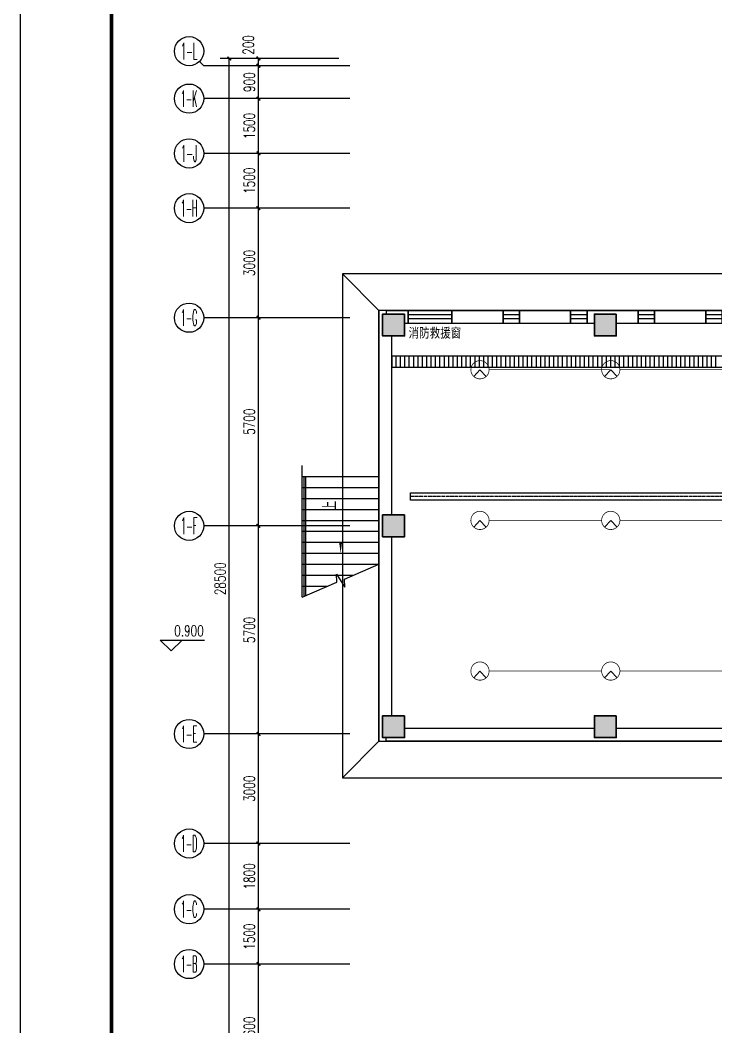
# Model space of a CAD drawing. Extents: x 815029915 to 815825525, y 579155098 to 579748855.
# Drawn here: x 815286196 to 815305252, y 579567763 to 579595334 of the extents above; entities that cross this region are included whole.
import ezdxf
from ezdxf.enums import TextEntityAlignment as Align

# ---------------------------------------------------------------- set-up
doc = ezdxf.new("R2010")
doc.units = 0
doc.header["$LTSCALE"] = 100
doc.header["$MEASUREMENT"] = 0
doc.linetypes.add('DOTE', pattern=[2.42, 2, -0.2, 0.02, -0.2])
for name, color, linetype in [('AXIS', 3, 'Continuous'), ('AXIS_TEXT', 7, 'Continuous'), ('COLUMN', 9, 'Continuous'), ('DIM_ELEV', 3, 'Continuous'), ('DIM_SYMB', 3, 'Continuous'), ('E-CAPL-1', 7, 'Continuous'), ('E-TEXT-PLAN', 7, 'Continuous'), ('E-TEXT-PLAN-DER', 7, 'Continuous'), ('GROUND', 2, 'Continuous'), ('PUB_TEXT', 7, 'Continuous'), ('WALL', 9, 'Continuous'), ('WINDOW', 4, 'Continuous'), ('ZG-图框层', 4, 'Continuous'), ('zm', 1, 'Continuous'), ('电-桥架', 4, 'Continuous')]:
    doc.layers.add(name, color=color, linetype=linetype)
doc.layers.add('柱填充', color=9, linetype='Continuous', lineweight=18)
doc.layers.add('砼柱', color=2, linetype='Continuous', lineweight=35)
doc.styles.add('_TCH_AXIS', font='COMPLEX', dxfattribs={"bigfont": 'GBCBIG'})
doc.styles.add('_TCH_DIM', font='SIMPLEX', dxfattribs={"bigfont": 'GBCBIG'})
doc.styles.add('_TCH_DIM_T3', font='SIMPLEX', dxfattribs={"width": 0.705882, "bigfont": 'GBCBIG'})
doc.styles.add('COMPLEX', font='COMPLEX')
doc.styles.add('IDQSTYLE', font='txt.shx', dxfattribs={"width": 0.7, "bigfont": 'hztxt.shx'})
doc.styles.add('宋体-TK', font='', dxfattribs={"width": 0.8})
doc.styles.get('宋体-TK').set_extended_font_data('SimSun')
doc.dimstyles.new('_TCH_ARCH-100', dxfattribs={"dimscale": 100, "dimtxt": 2.975, "dimasz": 1, "dimexe": 2.5, "dimexo": 3, "dimgap": 1, "dimtad": 1, "dimdec": 0, "dimzin": 0, "dimdsep": 46, "dimtxsty": '_TCH_DIM_T3', "dimblk": 'ARCHTICK', "dimcen": 0.09, "dimclrt": 7, "dimazin": 2, "dimtfac": 1, "dimtdec": 0, "dimtix": 1, "dimtmove": 2, "dimatfit": 3, "dimfxl": 0, "dimtolj": 1, "dimtzin": 0, "dimarcsym": 0})

# ---------------------------------------------------------------- blocks, each defined once
blk = doc.blocks.new('HC000088')
at = {"color": 0}
for q in [(-1.72, -1.82), (1.72, -1.82)]:
    blk.add_line((0, 0), q, dxfattribs=at)
at = {"color": 0, "linetype": 'Continuous', "const_width": 0.2}
blk.add_lwpolyline([(2.5, 0, 0.198912), (1.77, 1.77, 0.198912), (0, 2.5, 0.198912), (-1.77, 1.77, 0.198912), (-2.5, 0, 0.198912), (-1.77, -1.77, 0.198912), (0, -2.5, 0.198912), (1.77, -1.77, 0.198912)], format="xyb", close=True, dxfattribs=at)
at = {"layer": 'E-TEXT-PLAN-DER', "color": 0, "style": 'IDQSTYLE', "width": 0.7}
blk.add_attdef('PSFHATT', (4.5, -2.5), '', height=2.5, dxfattribs=at)
blk = doc.blocks.new('$TCHSYS$WIN2D')
for p, q in [((-0.5, 0.5), (0.5, 0.5)), ((-0.5, 0.5), (-0.5, -0.5)), ((0.5, 0.5), (0.5, -0.5)), ((0.5, 0.167), (-0.5, 0.167)), ((0.5, -0.167), (-0.5, -0.167)), ((-0.5, -0.5), (0.5, -0.5))]:
    blk.add_line(p, q)
blk = doc.blocks.new('_AXISO')
blk.add_circle((0, 0), 0.5)
at = {"layer": 'AXIS_TEXT', "style": 'COMPLEX', "width": 1.041667}
blk.add_attdef('A', text='', height=0.56, dxfattribs=at).set_placement((-0.25, -0.28), (0.25, -0.28), align=Align.FIT)
blk = doc.blocks.new('_ArchTick')
at = {"color": 0, "linetype": 'ByBlock', "const_width": 0.4}
blk.add_lwpolyline([(-0.5, -0.5), (0.5, 0.5)], dxfattribs=at)
blk = doc.blocks.new('*D313')
at = {"layer": 'AXIS', "color": 0, "lineweight": -2, "transparency": 16777216}
for p, q in [((815294923, 579594284), (815291673, 579594284)), ((815291923, 579565784), (815291923, 579594284)), ((815294923, 579565784), (815291673, 579565784))]:
    blk.add_line(p, q, dxfattribs=at)
at = {"layer": 'Defpoints', "color": 0, "transparency": 16777216}
for p in [(815291923, 579594284), (815295223, 579594284), (815295223, 579565784)]:
    blk.add_point(p, dxfattribs=at)
at = {"layer": 'AXIS', "color": 0, "lineweight": -2, "transparency": 16777216, "xscale": 100, "yscale": 100, "zscale": 100}
for p, rotation in [((815291923, 579594284), 90), ((815291923, 579565784), 270)]:
    blk.add_blockref('_ArchTick', p, dxfattribs=dict(at, rotation=rotation))
at = {"layer": 'AXIS', "color": 7, "transparency": 16777216, "insert": (815291675, 579580034), "char_height": 297.5, "attachment_point": 5, "rotation": 90, "style": '_TCH_DIM_T3'}
blk.add_mtext('\\A1;28500', dxfattribs=at)
blk = doc.blocks.new('*D315')
at = {"layer": 'AXIS', "color": 0, "lineweight": -2, "transparency": 16777216}
for p, q in [((815294923, 579569484), (815292473, 579569484)), ((815292723, 579565884), (815292723, 579569484)), ((815294923, 579565884), (815292473, 579565884))]:
    blk.add_line(p, q, dxfattribs=at)
at = {"layer": 'Defpoints', "color": 0, "transparency": 16777216}
for p in [(815292723, 579569484), (815295223, 579569484), (815295223, 579565884)]:
    blk.add_point(p, dxfattribs=at)
at = {"layer": 'AXIS', "color": 0, "lineweight": -2, "transparency": 16777216, "xscale": 100, "yscale": 100, "zscale": 100}
for p, rotation in [((815292723, 579569484), 90), ((815292723, 579565884), 270)]:
    blk.add_blockref('_ArchTick', p, dxfattribs=dict(at, rotation=rotation))
at = {"layer": 'AXIS', "color": 7, "transparency": 16777216, "insert": (815292475, 579567684), "char_height": 297.5, "attachment_point": 5, "rotation": 90, "style": '_TCH_DIM_T3'}
blk.add_mtext('\\A1;3600', dxfattribs=at)
blk = doc.blocks.new('*D316')
at = {"layer": 'AXIS', "color": 0, "lineweight": -2, "transparency": 16777216}
for p, q in [((815294923, 579570984), (815292473, 579570984)), ((815292723, 579569484), (815292723, 579570984)), ((815294923, 579569484), (815292473, 579569484))]:
    blk.add_line(p, q, dxfattribs=at)
at = {"layer": 'Defpoints', "color": 0, "transparency": 16777216}
for p in [(815292723, 579570984), (815295223, 579570984), (815295223, 579569484)]:
    blk.add_point(p, dxfattribs=at)
at = {"layer": 'AXIS', "color": 0, "lineweight": -2, "transparency": 16777216, "xscale": 100, "yscale": 100, "zscale": 100}
for p, rotation in [((815292723, 579570984), 90), ((815292723, 579569484), 270)]:
    blk.add_blockref('_ArchTick', p, dxfattribs=dict(at, rotation=rotation))
at = {"layer": 'AXIS', "color": 7, "transparency": 16777216, "insert": (815292475, 579570234), "char_height": 297.5, "attachment_point": 5, "rotation": 90, "style": '_TCH_DIM_T3'}
blk.add_mtext('\\A1;1500', dxfattribs=at)
blk = doc.blocks.new('*D317')
at = {"layer": 'AXIS', "color": 0, "lineweight": -2, "transparency": 16777216}
for p, q in [((815294923, 579572784), (815292473, 579572784)), ((815292723, 579570984), (815292723, 579572784)), ((815294923, 579570984), (815292473, 579570984))]:
    blk.add_line(p, q, dxfattribs=at)
at = {"layer": 'Defpoints', "color": 0, "transparency": 16777216}
for p in [(815292723, 579572784), (815295223, 579572784), (815295223, 579570984)]:
    blk.add_point(p, dxfattribs=at)
at = {"layer": 'AXIS', "color": 0, "lineweight": -2, "transparency": 16777216, "xscale": 100, "yscale": 100, "zscale": 100}
for p, rotation in [((815292723, 579572784), 90), ((815292723, 579570984), 270)]:
    blk.add_blockref('_ArchTick', p, dxfattribs=dict(at, rotation=rotation))
at = {"layer": 'AXIS', "color": 7, "transparency": 16777216, "insert": (815292475, 579571884), "char_height": 297.5, "attachment_point": 5, "rotation": 90, "style": '_TCH_DIM_T3'}
blk.add_mtext('\\A1;1800', dxfattribs=at)
blk = doc.blocks.new('*D318')
at = {"layer": 'AXIS', "color": 0, "lineweight": -2, "transparency": 16777216}
for p, q in [((815294923, 579575784), (815292473, 579575784)), ((815292723, 579572784), (815292723, 579575784)), ((815294923, 579572784), (815292473, 579572784))]:
    blk.add_line(p, q, dxfattribs=at)
at = {"layer": 'Defpoints', "color": 0, "transparency": 16777216}
for p in [(815292723, 579575784), (815295223, 579575784), (815295223, 579572784)]:
    blk.add_point(p, dxfattribs=at)
at = {"layer": 'AXIS', "color": 0, "lineweight": -2, "transparency": 16777216, "xscale": 100, "yscale": 100, "zscale": 100}
for p, rotation in [((815292723, 579575784), 90), ((815292723, 579572784), 270)]:
    blk.add_blockref('_ArchTick', p, dxfattribs=dict(at, rotation=rotation))
at = {"layer": 'AXIS', "color": 7, "transparency": 16777216, "insert": (815292475, 579574284), "char_height": 297.5, "attachment_point": 5, "rotation": 90, "style": '_TCH_DIM_T3'}
blk.add_mtext('\\A1;3000', dxfattribs=at)
blk = doc.blocks.new('*D319')
at = {"layer": 'AXIS', "color": 0, "lineweight": -2, "transparency": 16777216}
for p, q in [((815294923, 579581484), (815292473, 579581484)), ((815292723, 579575784), (815292723, 579581484)), ((815294923, 579575784), (815292473, 579575784))]:
    blk.add_line(p, q, dxfattribs=at)
at = {"layer": 'Defpoints', "color": 0, "transparency": 16777216}
for p in [(815292723, 579581484), (815295223, 579581484), (815295223, 579575784)]:
    blk.add_point(p, dxfattribs=at)
at = {"layer": 'AXIS', "color": 0, "lineweight": -2, "transparency": 16777216, "xscale": 100, "yscale": 100, "zscale": 100}
for p, rotation in [((815292723, 579581484), 90), ((815292723, 579575784), 270)]:
    blk.add_blockref('_ArchTick', p, dxfattribs=dict(at, rotation=rotation))
at = {"layer": 'AXIS', "color": 7, "transparency": 16777216, "insert": (815292475, 579578634), "char_height": 297.5, "attachment_point": 5, "rotation": 90, "style": '_TCH_DIM_T3'}
blk.add_mtext('\\A1;5700', dxfattribs=at)
blk = doc.blocks.new('*D320')
at = {"layer": 'AXIS', "color": 0, "lineweight": -2, "transparency": 16777216}
for p, q in [((815294923, 579587184), (815292473, 579587184)), ((815292723, 579581484), (815292723, 579587184)), ((815294923, 579581484), (815292473, 579581484))]:
    blk.add_line(p, q, dxfattribs=at)
at = {"layer": 'Defpoints', "color": 0, "transparency": 16777216}
for p in [(815292723, 579587184), (815295223, 579587184), (815295223, 579581484)]:
    blk.add_point(p, dxfattribs=at)
at = {"layer": 'AXIS', "color": 0, "lineweight": -2, "transparency": 16777216, "xscale": 100, "yscale": 100, "zscale": 100}
for p, rotation in [((815292723, 579587184), 90), ((815292723, 579581484), 270)]:
    blk.add_blockref('_ArchTick', p, dxfattribs=dict(at, rotation=rotation))
at = {"layer": 'AXIS', "color": 7, "transparency": 16777216, "insert": (815292475, 579584334), "char_height": 297.5, "attachment_point": 5, "rotation": 90, "style": '_TCH_DIM_T3'}
blk.add_mtext('\\A1;5700', dxfattribs=at)
blk = doc.blocks.new('*D321')
at = {"layer": 'AXIS', "color": 0, "lineweight": -2, "transparency": 16777216}
for p, q in [((815294923, 579590184), (815292473, 579590184)), ((815292723, 579587184), (815292723, 579590184)), ((815294923, 579587184), (815292473, 579587184))]:
    blk.add_line(p, q, dxfattribs=at)
at = {"layer": 'Defpoints', "color": 0, "transparency": 16777216}
for p in [(815292723, 579590184), (815295223, 579590184), (815295223, 579587184)]:
    blk.add_point(p, dxfattribs=at)
at = {"layer": 'AXIS', "color": 0, "lineweight": -2, "transparency": 16777216, "xscale": 100, "yscale": 100, "zscale": 100}
for p, rotation in [((815292723, 579590184), 90), ((815292723, 579587184), 270)]:
    blk.add_blockref('_ArchTick', p, dxfattribs=dict(at, rotation=rotation))
at = {"layer": 'AXIS', "color": 7, "transparency": 16777216, "insert": (815292475, 579588684), "char_height": 297.5, "attachment_point": 5, "rotation": 90, "style": '_TCH_DIM_T3'}
blk.add_mtext('\\A1;3000', dxfattribs=at)
blk = doc.blocks.new('*D322')
at = {"layer": 'AXIS', "color": 0, "lineweight": -2, "transparency": 16777216}
for p, q in [((815294923, 579591684), (815292473, 579591684)), ((815292723, 579590184), (815292723, 579591684)), ((815294923, 579590184), (815292473, 579590184))]:
    blk.add_line(p, q, dxfattribs=at)
at = {"layer": 'Defpoints', "color": 0, "transparency": 16777216}
for p in [(815292723, 579591684), (815295223, 579591684), (815295223, 579590184)]:
    blk.add_point(p, dxfattribs=at)
at = {"layer": 'AXIS', "color": 0, "lineweight": -2, "transparency": 16777216, "xscale": 100, "yscale": 100, "zscale": 100}
for p, rotation in [((815292723, 579591684), 90), ((815292723, 579590184), 270)]:
    blk.add_blockref('_ArchTick', p, dxfattribs=dict(at, rotation=rotation))
at = {"layer": 'AXIS', "color": 7, "transparency": 16777216, "insert": (815292475, 579590934), "char_height": 297.5, "attachment_point": 5, "rotation": 90, "style": '_TCH_DIM_T3'}
blk.add_mtext('\\A1;1500', dxfattribs=at)
blk = doc.blocks.new('*D323')
at = {"layer": 'AXIS', "color": 0, "lineweight": -2, "transparency": 16777216}
for p, q in [((815294923, 579593184), (815292473, 579593184)), ((815292723, 579591684), (815292723, 579593184)), ((815294923, 579591684), (815292473, 579591684))]:
    blk.add_line(p, q, dxfattribs=at)
at = {"layer": 'Defpoints', "color": 0, "transparency": 16777216}
for p in [(815292723, 579593184), (815295223, 579593184), (815295223, 579591684)]:
    blk.add_point(p, dxfattribs=at)
at = {"layer": 'AXIS', "color": 0, "lineweight": -2, "transparency": 16777216, "xscale": 100, "yscale": 100, "zscale": 100}
for p, rotation in [((815292723, 579593184), 90), ((815292723, 579591684), 270)]:
    blk.add_blockref('_ArchTick', p, dxfattribs=dict(at, rotation=rotation))
at = {"layer": 'AXIS', "color": 7, "transparency": 16777216, "insert": (815292475, 579592434), "char_height": 297.5, "attachment_point": 5, "rotation": 90, "style": '_TCH_DIM_T3'}
blk.add_mtext('\\A1;1500', dxfattribs=at)
blk = doc.blocks.new('*D324')
at = {"layer": 'AXIS', "color": 0, "lineweight": -2, "transparency": 16777216}
for p, q in [((815294923, 579594084), (815292473, 579594084)), ((815292723, 579593184), (815292723, 579594084)), ((815294923, 579593184), (815292473, 579593184))]:
    blk.add_line(p, q, dxfattribs=at)
at = {"layer": 'Defpoints', "color": 0, "transparency": 16777216}
for p in [(815292723, 579594084), (815295223, 579594084), (815295223, 579593184)]:
    blk.add_point(p, dxfattribs=at)
at = {"layer": 'AXIS', "color": 0, "lineweight": -2, "transparency": 16777216, "xscale": 100, "yscale": 100, "zscale": 100}
for p, rotation in [((815292723, 579594084), 90), ((815292723, 579593184), 270)]:
    blk.add_blockref('_ArchTick', p, dxfattribs=dict(at, rotation=rotation))
at = {"layer": 'AXIS', "color": 7, "transparency": 16777216, "insert": (815292475, 579593634), "char_height": 297.5, "attachment_point": 5, "rotation": 90, "style": '_TCH_DIM_T3'}
blk.add_mtext('\\A1;900', dxfattribs=at)
blk = doc.blocks.new('*D325')
at = {"layer": 'AXIS', "color": 0, "lineweight": -2, "transparency": 16777216}
for p, q in [((815294923, 579594284), (815292473, 579594284)), ((815292723, 579594084), (815292723, 579594284)), ((815294923, 579594084), (815292473, 579594084))]:
    blk.add_line(p, q, dxfattribs=at)
at = {"layer": 'Defpoints', "color": 0, "transparency": 16777216}
for p in [(815292723, 579594284), (815295223, 579594284), (815295223, 579594084)]:
    blk.add_point(p, dxfattribs=at)
at = {"layer": 'AXIS', "color": 0, "lineweight": -2, "transparency": 16777216, "xscale": 100, "yscale": 100, "zscale": 100}
for p, rotation in [((815292723, 579594284), 90), ((815292723, 579594084), 270)]:
    blk.add_blockref('_ArchTick', p, dxfattribs=dict(at, rotation=rotation))
at = {"layer": 'AXIS', "color": 7, "transparency": 16777216, "insert": (815292448, 579594654), "char_height": 297.5, "attachment_point": 5, "rotation": 90, "style": '_TCH_DIM_T3'}
blk.add_mtext('\\A1;200', dxfattribs=at)
blk = doc.blocks.new('ll')
at = {"layer": 'ZG-图框层'}
blk.add_lwpolyline([(815136770, 579524220), (815255670, 579524220), (815255670, 579608320), (815136770, 579608320)], close=True, dxfattribs=at)

msp = doc.modelspace()

# ---------------------------------------------------------------- hatches: boundary and pattern name
at = {"layer": '柱填充', "lineweight": 18}
for points in [[(815296723.5, 579587283.7), (815296123.5, 579587283.7), (815296123.5, 579586683.7), (815296723.5, 579586683.7)], [(815302523.5, 579587283.7), (815301923.5, 579587283.7), (815301923.5, 579586683.7), (815302523.5, 579586683.7)], [(815296723.5, 579581783.7), (815296123.5, 579581783.7), (815296123.5, 579581183.7), (815296723.5, 579581183.7)], [(815296723.5, 579576283.7), (815296123.5, 579576283.7), (815296123.5, 579575683.7), (815296723.5, 579575683.7)], [(815302523.5, 579576283.7), (815301923.5, 579576283.7), (815301923.5, 579575683.7), (815302523.5, 579575683.7)]]:
    msp.add_hatch(color=250, dxfattribs=at).paths.add_polyline_path(points)

# ---------------------------------------------------------------- linework, layer by layer
for p, q in [((815308023.5, 579587383.7), (815296023.5, 579587383.7)), ((815296023.5, 579587383.7), (815296023.5, 579575583.7)), ((815296373.5, 579586133.7), (815296373.5, 579585833.7)), ((815351603.6, 579586133.7), (815296373.5, 579586133.7)), ((815296373.5, 579585833.7), (815351903.6, 579585833.7)), ((815293973.5, 579579555.1), (815293973.5, 579582833.7)), ((815294023.5, 579579576.5), (815294023.5, 579582833.7)), ((815296023.5, 579575583.7), (815308023.5, 579575583.7))]:
    msp.add_line(p, q)
at = {"color": 252, "linetype": 'Continuous'}
for p, q in [((815296485.8, 579586133.7), (815296485.8, 579585833.7)), ((815296605.8, 579586133.7), (815296605.8, 579585833.7)), ((815296725.8, 579586133.7), (815296725.8, 579585833.7)), ((815296845.8, 579586133.7), (815296845.8, 579585833.7)), ((815296965.8, 579586133.7), (815296965.8, 579585833.7)), ((815297085.8, 579586133.7), (815297085.8, 579585833.7)), ((815297205.8, 579586133.7), (815297205.8, 579585833.7)), ((815297325.8, 579586133.7), (815297325.8, 579585833.7)), ((815297445.8, 579586133.7), (815297445.8, 579585833.7)), ((815297565.8, 579586133.7), (815297565.8, 579585833.7)), ((815297685.8, 579586133.7), (815297685.8, 579585833.7)), ((815297805.8, 579586133.7), (815297805.8, 579585833.7)), ((815297925.8, 579586133.7), (815297925.8, 579585833.7)), ((815298045.8, 579586133.7), (815298045.8, 579585833.7)), ((815298165.8, 579586133.7), (815298165.8, 579585833.7)), ((815298285.8, 579586133.7), (815298285.8, 579585833.7)), ((815298405.8, 579586133.7), (815298405.8, 579585833.7)), ((815298525.8, 579586133.7), (815298525.8, 579585833.7)), ((815298645.8, 579586133.7), (815298645.8, 579585833.7)), ((815298765.8, 579586133.7), (815298765.8, 579585833.7)), ((815298885.8, 579586133.7), (815298885.8, 579585833.7)), ((815299005.8, 579586133.7), (815299005.8, 579585833.7)), ((815299125.8, 579586133.7), (815299125.8, 579585833.7)), ((815299245.8, 579586133.7), (815299245.8, 579585833.7)), ((815299365.8, 579586133.7), (815299365.8, 579585833.7)), ((815299485.8, 579586133.7), (815299485.8, 579585833.7)), ((815299605.8, 579586133.7), (815299605.8, 579585833.7)), ((815299725.8, 579586133.7), (815299725.8, 579585833.7)), ((815299845.8, 579586133.7), (815299845.8, 579585833.7)), ((815299965.8, 579586133.7), (815299965.8, 579585833.7)), ((815300085.8, 579586133.7), (815300085.8, 579585833.7)), ((815300205.8, 579586133.7), (815300205.8, 579585833.7)), ((815300325.8, 579586133.7), (815300325.8, 579585833.7)), ((815300445.8, 579586133.7), (815300445.8, 579585833.7)), ((815300565.8, 579586133.7), (815300565.8, 579585833.7)), ((815300685.8, 579586133.7), (815300685.8, 579585833.7)), ((815300805.8, 579586133.7), (815300805.8, 579585833.7)), ((815300925.8, 579586133.7), (815300925.8, 579585833.7)), ((815301045.8, 579586133.7), (815301045.8, 579585833.7)), ((815301165.8, 579586133.7), (815301165.8, 579585833.7)), ((815301285.8, 579586133.7), (815301285.8, 579585833.7)), ((815301405.8, 579586133.7), (815301405.8, 579585833.7)), ((815301525.8, 579586133.7), (815301525.8, 579585833.7)), ((815301645.8, 579586133.7), (815301645.8, 579585833.7)), ((815301765.8, 579586133.7), (815301765.8, 579585833.7)), ((815301885.8, 579586133.7), (815301885.8, 579585833.7)), ((815302005.8, 579586133.7), (815302005.8, 579585833.7)), ((815302125.8, 579586133.7), (815302125.8, 579585833.7)), ((815302245.8, 579586133.7), (815302245.8, 579585833.7)), ((815302365.8, 579586133.7), (815302365.8, 579585833.7)), ((815302485.8, 579586133.7), (815302485.8, 579585833.7)), ((815302605.8, 579586133.7), (815302605.8, 579585833.7)), ((815302725.8, 579586133.7), (815302725.8, 579585833.7)), ((815302845.8, 579586133.7), (815302845.8, 579585833.7)), ((815302965.8, 579586133.7), (815302965.8, 579585833.7)), ((815303085.8, 579586133.7), (815303085.8, 579585833.7)), ((815303205.8, 579586133.7), (815303205.8, 579585833.7)), ((815303325.8, 579586133.7), (815303325.8, 579585833.7)), ((815303445.8, 579586133.7), (815303445.8, 579585833.7)), ((815303565.8, 579586133.7), (815303565.8, 579585833.7)), ((815303685.8, 579586133.7), (815303685.8, 579585833.7)), ((815303805.8, 579586133.7), (815303805.8, 579585833.7)), ((815303925.8, 579586133.7), (815303925.8, 579585833.7)), ((815304045.8, 579586133.7), (815304045.8, 579585833.7)), ((815304165.8, 579586133.7), (815304165.8, 579585833.7)), ((815304285.8, 579586133.7), (815304285.8, 579585833.7)), ((815304405.8, 579586133.7), (815304405.8, 579585833.7)), ((815304525.8, 579586133.7), (815304525.8, 579585833.7)), ((815304645.8, 579586133.7), (815304645.8, 579585833.7)), ((815304765.8, 579586133.7), (815304765.8, 579585833.7)), ((815304885.8, 579586133.7), (815304885.8, 579585833.7)), ((815305005.8, 579586133.7), (815305005.8, 579585833.7)), ((815305125.8, 579586133.7), (815305125.8, 579585833.7)), ((815305245.8, 579586133.7), (815305245.8, 579585833.7))]:
    msp.add_line(p, q, dxfattribs=at)
at = {"color": 2}
for p, q in [((815293923.5, 579579533.7), (815293923.5, 579583134)), ((815293923.5, 579582833.7), (815296023.5, 579582833.7)), ((815296023.5, 579575583.7), (815296023.5, 579582825.5)), ((815293923.5, 579582533.7), (815296023.5, 579582533.7)), ((815293923.5, 579582233.7), (815296023.5, 579582233.7)), ((815293923.5, 579581933.7), (815296023.5, 579581933.7)), ((815293923.5, 579581633.7), (815296023.5, 579581633.7)), ((815293923.5, 579581333.7), (815296023.5, 579581333.7)), ((815293923.5, 579581033.7), (815296023.5, 579581033.7)), ((815293923.5, 579580733.7), (815296023.5, 579580733.7)), ((815293923.5, 579580433.7), (815296023.5, 579580433.7)), ((815293923.5, 579580133.7), (815295323.5, 579580133.7)), ((815293923.5, 579579833.7), (815294623.5, 579579833.7))]:
    msp.add_line(p, q, dxfattribs=at)
at = {"layer": 'AXIS'}
for p, q in [((815291223.5, 579594083.7), (815291106.3, 579594200.8)), ((815295223.5, 579594083.7), (815291223.5, 579594083.7)), ((815295223.5, 579593183.7), (815291223.5, 579593183.7)), ((815295223.5, 579591683.7), (815291223.5, 579591683.7)), ((815295223.5, 579590183.7), (815291223.5, 579590183.7)), ((815295223.5, 579587183.7), (815291223.5, 579587183.7)), ((815295223.5, 579581483.7), (815291223.5, 579581483.7)), ((815295223.5, 579575783.7), (815291223.5, 579575783.7)), ((815295223.5, 579572783.7), (815291223.5, 579572783.7)), ((815295223.5, 579570983.7), (815291223.5, 579570983.7)), ((815295223.5, 579569483.7), (815291223.5, 579569483.7))]:
    msp.add_line(p, q, dxfattribs=at)
at = {"layer": 'COLUMN'}
for points in [[(815296123.5, 579586683.7), (815296723.5, 579586683.7), (815296723.5, 579587283.7), (815296123.5, 579587283.7)], [(815301923.5, 579586683.7), (815302523.5, 579586683.7), (815302523.5, 579587283.7), (815301923.5, 579587283.7)], [(815296123.5, 579581183.7), (815296723.5, 579581183.7), (815296723.5, 579581783.7), (815296123.5, 579581783.7)], [(815296123.5, 579575683.7), (815296723.5, 579575683.7), (815296723.5, 579576283.7), (815296123.5, 579576283.7)], [(815301923.5, 579575683.7), (815302523.5, 579575683.7), (815302523.5, 579576283.7), (815301923.5, 579576283.7)]]:
    msp.add_lwpolyline(points, close=True, dxfattribs=at)
at = {"layer": 'DIM_ELEV'}
for p, q in [((815290334.1, 579578056.6), (815290034.1, 579578356.6)), ((815290034.1, 579578356.6), (815291245.3, 579578356.6)), ((815290334.1, 579578056.6), (815290634.1, 579578356.6))]:
    msp.add_line(p, q, dxfattribs=at)
at = {"layer": 'DIM_SYMB'}
for points in [[(815298076.2, 579585948.8, 0, 0, 0), (815321837.3, 579585948.8, 0, 80, 0), (815321537.3, 579585948.8, 0, 0, 0)], [(815294973.5, 579583307.2, 0, 0, 0), (815294973.5, 579580733.7, 0, 80, 0), (815294973.5, 579581033.7, 0, 0, 0)]]:
    msp.add_lwpolyline(points, format="xyseb", dxfattribs=at)
msp.add_lwpolyline([(815293923.5, 579579533.7), (815294870.1, 579579939.4), (815294857.6, 579580162.5), (815295091.1, 579579805.6), (815295076.9, 579580028), (815296023.5, 579580433.7)], dxfattribs=at)
at = {"layer": 'E-CAPL-1', "color": 1, "linetype": 'Continuous', "const_width": 22.5}
for points in [[(815299040.4, 579585758.8), (815302372.8, 579585758.8)], [(815302622.8, 579585758.8), (815305955.2, 579585758.8)], [(815299040.4, 579581632.9), (815302122.8, 579581632.9)], [(815302622.8, 579581632.9), (815305705.2, 579581632.9)], [(815299040.4, 579577507), (815302122.8, 579577507)], [(815302622.8, 579577507), (815305705.2, 579577507)]]:
    msp.add_lwpolyline(points, dxfattribs=at)
at = {"layer": 'GROUND'}
for p, q in [((815296023.5, 579587383.7), (815295023.5, 579588383.7)), ((815296023.5, 579575583.7), (815295023.5, 579574583.7))]:
    msp.add_line(p, q, dxfattribs=at)
for points in [[(815354723.5, 579594383.7), (815339423.5, 579594383.7), (815339423.5, 579595283.7), (815331023.5, 579595283.7), (815331023.5, 579588383.7), (815327423.5, 579588383.7), (815327423.5, 579591383.7), (815307023.5, 579591383.7), (815307023.5, 579588383.7), (815295023.5, 579588383.7), (815295023.5, 579574583.7), (815307023.5, 579574583.7), (815307023.5, 579571583.7), (815326023.5, 579571583.7)], [(815353723.5, 579593383.7), (815338423.5, 579593383.7), (815338423.5, 579594283.7), (815332023.5, 579594283.7), (815332023.5, 579587383.7), (815326423.5, 579587383.7), (815326423.5, 579590383.7), (815308023.5, 579590383.7), (815308023.5, 579587383.7), (815296023.5, 579587383.7), (815296023.5, 579575583.7), (815308023.5, 579575583.7), (815308023.5, 579572583.7), (815326023.5, 579572583.7)]]:
    msp.add_lwpolyline(points, dxfattribs=at)
at = {"layer": 'WALL'}
for p, q in [((815296023.5, 579575583.7), (815296023.5, 579587383.7)), ((815296223.5, 579587383.7), (815296823.5, 579587383.7)), ((815296223.5, 579587383.7), (815296223.5, 579587283.7)), ((815298023.5, 579587383.7), (815299423.5, 579587383.7)), ((815299873.5, 579587383.7), (815301273.5, 579587383.7)), ((815301723.5, 579587383.7), (815303123.5, 579587383.7)), ((815303573.5, 579587383.7), (815304973.5, 579587383.7)), ((815296723.5, 579587033.7), (815296823.5, 579587033.7)), ((815298023.5, 579587033.7), (815299423.5, 579587033.7)), ((815299873.5, 579587033.7), (815301273.5, 579587033.7)), ((815301723.5, 579587033.7), (815301923.5, 579587033.7)), ((815302523.5, 579587033.7), (815303123.5, 579587033.7)), ((815303573.5, 579587033.7), (815304973.5, 579587033.7)), ((815296373.5, 579581783.7), (815296373.5, 579586683.7)), ((815296373.5, 579576283.7), (815296373.5, 579581183.7)), ((815301923.5, 579575933.7), (815296723.5, 579575933.7)), ((815305973.5, 579575933.7), (815302523.5, 579575933.7)), ((815296223.5, 579575583.7), (815296223.5, 579575683.7)), ((815305973.5, 579575583.7), (815296223.5, 579575583.7))]:
    msp.add_line(p, q, dxfattribs=at)
for points in [[(815296823.5, 579587383.7), (815296823.5, 579587033.7)], [(815298023.5, 579587383.7), (815298023.5, 579587033.7)], [(815299423.5, 579587383.7), (815299423.5, 579587033.7)], [(815299873.5, 579587383.7), (815299873.5, 579587033.7)], [(815301273.5, 579587383.7), (815301273.5, 579587033.7)], [(815301723.5, 579587383.7), (815301723.5, 579587033.7)], [(815303123.5, 579587383.7), (815303123.5, 579587033.7)], [(815303573.5, 579587383.7), (815303573.5, 579587033.7)], [(815304973.5, 579587383.7), (815304973.5, 579587033.7)]]:
    msp.add_lwpolyline(points, dxfattribs=at)
at = {"layer": 'ZG-图框层'}
msp.add_lwpolyline([(815286195.5, 579529893.5), (815405095.5, 579529893.5), (815405095.5, 579613993.5), (815286195.5, 579613993.5)], close=True, dxfattribs=at)
at = {"layer": 'ZG-图框层', "const_width": 100}
msp.add_lwpolyline([(815288695.5, 579530893.5), (815404095.5, 579530893.5), (815404095.5, 579612993.5), (815288695.5, 579612993.5)], close=True, dxfattribs=at)
at = {"layer": '电-桥架', "color": 5, "linetype": 'DOTE', "ltscale": 0.5}
msp.add_line((815333043.4, 579582291.5), (815296884.3, 579582291.5), dxfattribs=at)
at = {"layer": '电-桥架', "ltscale": 0.5}
msp.add_lwpolyline([(815296884.3, 579582391.5), (815333043.4, 579582391.5), (815333043.4, 579582191.5), (815296884.3, 579582191.5)], close=True, dxfattribs=at)
at = {"layer": '砼柱', "color": 3, "lineweight": 35}
for points in [[(815296723.5, 579587283.7), (815296123.5, 579587283.7), (815296123.5, 579586683.7), (815296723.5, 579586683.7)], [(815302523.5, 579587283.7), (815301923.5, 579587283.7), (815301923.5, 579586683.7), (815302523.5, 579586683.7)], [(815296723.5, 579581783.7), (815296123.5, 579581783.7), (815296123.5, 579581183.7), (815296723.5, 579581183.7)], [(815296723.5, 579576283.7), (815296123.5, 579576283.7), (815296123.5, 579575683.7), (815296723.5, 579575683.7)], [(815302523.5, 579576283.7), (815301923.5, 579576283.7), (815301923.5, 579575683.7), (815302523.5, 579575683.7)]]:
    msp.add_lwpolyline(points, close=True, dxfattribs=at)

# ---------------------------------------------------------------- block references
at = {"layer": 'AXIS'}
ref = msp.add_blockref('_AXISO', (815290823.5, 579594483.7), dxfattribs=dict(at, xscale=800, yscale=800, zscale=800))
ref.add_attrib('A', '1-L', dxfattribs={"color": 7, "height": 452.55, "style": '_TCH_AXIS', "width": 0.375}).set_placement((815290597.2, 579594257.4), (815291049.8, 579594257.4), align=Align.FIT)
ref = msp.add_blockref('_AXISO', (815290823.5, 579593183.7), dxfattribs=dict(at, xscale=800, yscale=800, zscale=800))
ref.add_attrib('A', '1-K', dxfattribs={"color": 7, "height": 452.55, "style": '_TCH_AXIS', "width": 0.35}).set_placement((815290597.2, 579592957.4), (815291049.8, 579592957.4), align=Align.FIT)
ref = msp.add_blockref('_AXISO', (815290823.5, 579591683.7), dxfattribs=dict(at, xscale=800, yscale=800, zscale=800))
ref.add_attrib('A', '1-J', dxfattribs={"color": 7, "height": 452.55, "style": '_TCH_AXIS', "width": 0.403846}).set_placement((815290597.2, 579591457.4), (815291049.8, 579591457.4), align=Align.FIT)
ref = msp.add_blockref('_AXISO', (815290823.5, 579590183.7), dxfattribs=dict(at, xscale=800, yscale=800, zscale=800))
ref.add_attrib('A', '1-H', dxfattribs={"color": 7, "height": 452.55, "style": '_TCH_AXIS', "width": 0.344262}).set_placement((815290597.2, 579589957.4), (815291049.8, 579589957.4), align=Align.FIT)
ref = msp.add_blockref('_AXISO', (815290823.5, 579587183.7), dxfattribs=dict(at, xscale=800, yscale=800, zscale=800))
ref.add_attrib('A', '1-G', dxfattribs={"color": 7, "height": 452.55, "style": '_TCH_AXIS', "width": 0.355932}).set_placement((815290597.2, 579586957.4), (815291049.8, 579586957.4), align=Align.FIT)
ref = msp.add_blockref('_AXISO', (815290823.5, 579581483.7), dxfattribs=dict(at, xscale=800, yscale=800, zscale=800))
ref.add_attrib('A', '1-F', dxfattribs={"color": 7, "height": 452.55, "style": '_TCH_AXIS', "width": 0.368421}).set_placement((815290597.2, 579581257.4), (815291049.8, 579581257.4), align=Align.FIT)
ref = msp.add_blockref('_AXISO', (815290823.5, 579575783.7), dxfattribs=dict(at, xscale=800, yscale=800, zscale=800))
ref.add_attrib('A', '1-E', dxfattribs={"color": 7, "height": 452.55, "style": '_TCH_AXIS', "width": 0.368421}).set_placement((815290597.2, 579575557.4), (815291049.8, 579575557.4), align=Align.FIT)
ref = msp.add_blockref('_AXISO', (815290823.5, 579572783.7), dxfattribs=dict(at, xscale=800, yscale=800, zscale=800))
ref.add_attrib('A', '1-D', dxfattribs={"color": 7, "height": 452.55, "style": '_TCH_AXIS', "width": 0.362069}).set_placement((815290597.2, 579572557.4), (815291049.8, 579572557.4), align=Align.FIT)
ref = msp.add_blockref('_AXISO', (815290823.5, 579570983.7), dxfattribs=dict(at, xscale=800, yscale=800, zscale=800))
ref.add_attrib('A', '1-C', dxfattribs={"color": 7, "height": 452.55, "style": '_TCH_AXIS', "width": 0.375}).set_placement((815290597.2, 579570757.4), (815291049.8, 579570757.4), align=Align.FIT)
ref = msp.add_blockref('_AXISO', (815290823.5, 579569483.7), dxfattribs=dict(at, xscale=800, yscale=800, zscale=800))
ref.add_attrib('A', '1-B', dxfattribs={"color": 7, "height": 452.55, "style": '_TCH_AXIS', "width": 0.362069}).set_placement((815290597.2, 579569257.4), (815291049.8, 579569257.4), align=Align.FIT)
at = {"layer": 'E-TEXT-PLAN', "color": 4, "xscale": 100, "yscale": 100, "zscale": 100}
for p in [(815298790.4, 579585758.8), (815302372.8, 579585758.8), (815298790.4, 579581632.9), (815302372.8, 579581632.9), (815298790.4, 579577507), (815302372.8, 579577507)]:
    msp.add_blockref('HC000088', p, dxfattribs=at)
at = {"layer": 'WINDOW', "yscale": -350}
for p, xscale, zscale in [((815297423.5, 579587208.7), 1200, 1200), ((815299648.5, 579587208.7), 450, 450), ((815301498.5, 579587208.7), 450, 450), ((815303348.5, 579587208.7), 450, 450), ((815305198.5, 579587208.7), 450, 450)]:
    msp.add_blockref('$TCHSYS$WIN2D', p, dxfattribs=dict(at, xscale=xscale, zscale=zscale))
at = {"layer": 'zm', "color": 1}
msp.add_blockref('ll', (149425.4, 5673.6), dxfattribs=at)

# ---------------------------------------------------------------- texts
at = {"layer": 'DIM_ELEV', "color": 7, "style": '_TCH_DIM', "width": 0.705882}
msp.add_text('0.900', height=297.5, dxfattribs=at).set_placement((815290415.3, 579578461.6))
at = {"layer": 'DIM_SYMB', "color": 7, "style": '_TCH_DIM'}
msp.add_text('上', height=373.3, rotation=90, dxfattribs=at).set_placement((815294868.5, 579581896))
at = {"layer": 'PUB_TEXT', "style": '宋体-TK', "width": 0.8}
msp.add_text('消防救援窗', height=264.35, dxfattribs=at).set_placement((815296835, 579586639.4))

# ---------------------------------------------------------------- dimensions: what is measured, and where the dimension line sits
at = {"layer": 'AXIS'}
dim = msp.add_linear_dim(base=(815292723.5, 579594283.7), p1=(815295223.5, 579594083.7), p2=(815295223.5, 579594283.7), angle=90, dimstyle='_TCH_ARCH-100', dxfattribs=at)
dim.commit()
dim.dimension.update_dxf_attribs({"geometry": '*D325', "text_midpoint": (815292448.5, 579594653.7), "dimtype": 161})
for p1, p2, distance, picture, middle in [((815295223.5, 579565783.7), (815295223.5, 579594283.7), 3300, '*D313', (815291674.7, 579580033.7)), ((815295223.5, 579593183.7), (815295223.5, 579594083.7), 2500, '*D324', (815292474.7, 579593633.7)), ((815295223.5, 579591683.7), (815295223.5, 579593183.7), 2500, '*D323', (815292474.7, 579592433.7)), ((815295223.5, 579590183.7), (815295223.5, 579591683.7), 2500, '*D322', (815292474.7, 579590933.7)), ((815295223.5, 579587183.7), (815295223.5, 579590183.7), 2500, '*D321', (815292474.7, 579588683.7)), ((815295223.5, 579581483.7), (815295223.5, 579587183.7), 2500, '*D320', (815292474.7, 579584333.7)), ((815295223.5, 579575783.7), (815295223.5, 579581483.7), 2500, '*D319', (815292474.7, 579578633.7)), ((815295223.5, 579572783.7), (815295223.5, 579575783.7), 2500, '*D318', (815292474.7, 579574283.7)), ((815295223.5, 579570983.7), (815295223.5, 579572783.7), 2500, '*D317', (815292474.7, 579571883.7)), ((815295223.5, 579569483.7), (815295223.5, 579570983.7), 2500, '*D316', (815292474.7, 579570233.7)), ((815295223.5, 579565883.7), (815295223.5, 579569483.7), 2500, '*D315', (815292474.7, 579567683.7))]:
    dim = msp.add_aligned_dim(p1=p1, p2=p2, distance=distance, dimstyle='_TCH_ARCH-100', dxfattribs=at)
    dim.commit()
    dim.dimension.update_dxf_attribs({"geometry": picture, "text_midpoint": middle})

doc.saveas('drawing.dxf')
